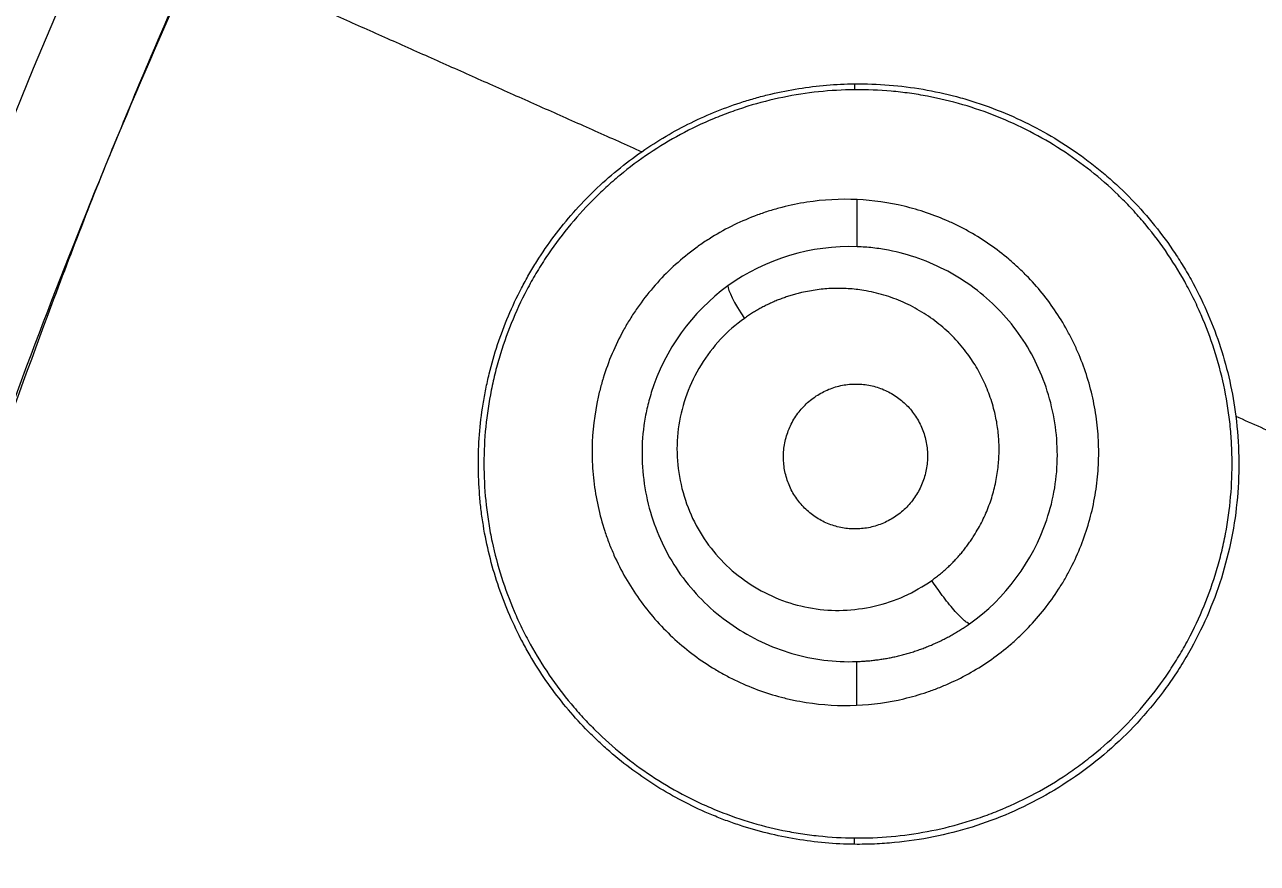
# Model space of a CAD drawing. Extents: x 541 to 1062, y 0 to 382.
# Drawn here: x 857.57 to 865.31, y 286.86 to 292.12 of the extents above; entities that cross this region are included whole.
import ezdxf

# ---------------------------------------------------------------- set-up
doc = ezdxf.new("R2010")
doc.units = 0
doc.header["$LTSCALE"] = 10
doc.header["$MEASUREMENT"] = 0
doc.header["$PDMODE"] = 3
doc.header["$PDSIZE"] = -10
doc.layers.get('0').update_dxf_attribs({"linetype": 'CONTINUOUS'})
doc.layers.get('DEFPOINTS').update_dxf_attribs({"linetype": 'CONTINUOUS'})
doc.layers.add('1', color=7, linetype='CONTINUOUS')
doc.styles.add('Daelim Dimension', font='')
doc.styles.get('Daelim Dimension').set_extended_font_data('NanumGothic')
doc.dimstyles.new('DEFAULT', dxfattribs={"dimscale": 2, "dimtxt": 2, "dimasz": 2, "dimexe": 0, "dimexo": 2, "dimgap": 1, "dimtad": 1, "dimdec": 1, "dimzin": 9, "dimdsep": 46, "dimtxsty": 'Daelim Dimension', "dimcen": 0.5, "dimclrd": 252, "dimclre": 252, "dimclrt": 3, "dimadec": 1, "dimazin": 0, "dimtfac": 1, "dimtdec": 1, "dimtix": 1, "dimtmove": 0, "dimatfit": 3, "dimfxl": 1, "dimtolj": 1, "dimtzin": 1, "dimlwd": 9, "dimlwe": 9, "dimarcsym": 0})

# ---------------------------------------------------------------- blocks, each defined once
blk = doc.blocks.new('*D10')
at = {"color": 5, "linetype": 'ByBlock', "lineweight": 9, "ltscale": 0.5, "transparency": 16777216}
for p, q in [((845.7003, 280.0728), (845.7003, 341.2206)), ((849.7003, 341.2206), (941.7003, 341.2206)), ((945.7003, 280.0745), (945.7003, 341.2206))]:
    blk.add_line(p, q, dxfattribs=at)
at = {"color": 5, "ltscale": 0.5, "transparency": 16777216}
for points in [[(849.7003, 341.8873), (849.7003, 340.5539), (845.7003, 341.2206)], [(941.7003, 341.8873), (941.7003, 340.5539), (945.7003, 341.2206)]]:
    blk.add_solid(points, dxfattribs=at)
at = {"layer": 'DEFPOINTS', "color": 0, "ltscale": 0.5, "transparency": 16777216}
for p in [(945.7003, 341.2206), (845.7003, 276.0728), (945.7003, 276.0745)]:
    blk.add_point(p, dxfattribs=at)
at = {"color": 7, "ltscale": 0.5, "transparency": 16777216, "insert": (895.7003, 346.2206), "char_height": 6, "attachment_point": 5, "style": 'Daelim Dimension'}
blk.add_mtext('\\A1;%%C100', dxfattribs=at)

msp = doc.modelspace()

# ---------------------------------------------------------------- linework, layer by layer
at = {"layer": '1', "color": 7, "linetype": 'Continuous', "lineweight": 13}
for p, q in [((862.7852, 291.7502), (862.7852, 291.7131)), ((862.8005, 290.7278), (862.8008, 291.0234)), ((862.7978, 288.123), (862.7975, 287.8491)), ((862.7852, 286.976), (862.7852, 287.016))]:
    msp.add_line(p, q, dxfattribs=at)
at = {"layer": '1', "color": 7, "linetype": 'Continuous', "lineweight": 18}
for radius, start, end in [(45.3527, 90, 267.62063), (41.2, 90, 267.35228), (41.78, 102.53337, 267.39118)]:
    msp.add_arc((895.7003, 276.0745), radius, start, end, dxfattribs=at)
at = {"layer": '1', "color": 7, "linetype": 'Continuous', "lineweight": 13}
msp.add_ellipse((862.1675, 290.2462), major_axis=(-0.1742, 0.2443), ratio=0.145295, start_param=0.177105, end_param=1.338738, dxfattribs=at)
at = {"layer": '1', "color": 7, "linetype": 'Continuous', "lineweight": 18}
for points, weights in [([(895.7003, 326.0745), (868.4388, 326.0745), (845.7003, 307.3351), (845.7003, 276.0745)], [1, 0.732970788325, 0.639202598139, 0.718695429443]), ([(895.7003, 321.9703), (847.6625, 321.9703), (829.2792, 277.5891), (863.2471, 243.6212)], [1, 0.588455621577, 0.588455621577, 1])]:
    msp.add_rational_spline(points, weights, degree=3, dxfattribs=at)
at = {"layer": '1', "color": 7, "linetype": 'Continuous', "lineweight": 13}
for points, knots in [([(853.3351, 276.0745), (853.3351, 278.8473), (853.6082, 281.62), (854.6901, 287.059), (855.4989, 289.7252), (857.6211, 294.8486), (858.9344, 297.3058), (862.0154, 301.9168), (863.7829, 304.0705), (867.7042, 307.9918), (869.858, 309.7593), (874.4689, 312.8403), (876.9261, 314.1537), (882.0496, 316.2759), (884.7157, 317.0846), (890.1548, 318.1665), (892.9275, 318.4396), (895.7003, 318.4396)], [0, 0, 0, 0, 0.125, 0.125, 0.25, 0.25, 0.375, 0.375, 0.5, 0.5, 0.625, 0.625, 0.75, 0.75, 0.875, 0.875, 1, 1, 1, 1]), ([(860.7354, 296.8373), (860.7885, 296.8068), (860.8944, 296.7458), (861.053, 296.6544), (861.2111, 296.5634), (861.3685, 296.4728), (861.5254, 296.3825), (861.6817, 296.2925), (861.8374, 296.2028), (861.9925, 296.1135), (862.147, 296.0245), (862.3009, 295.9359), (862.4543, 295.8476), (862.607, 295.7597), (862.7592, 295.6721), (862.9108, 295.5848), (863.0617, 295.4979), (863.2121, 295.4113), (863.3619, 295.3251), (863.5111, 295.2392), (863.6596, 295.1537), (863.8076, 295.0685), (863.955, 294.9837), (864.1018, 294.8992), (864.2479, 294.815), (864.3935, 294.7312), (864.5385, 294.6478), (864.6828, 294.5647), (864.8266, 294.4819), (864.9697, 294.3995), (865.1123, 294.3175), (865.2542, 294.2358), (865.3955, 294.1545), (865.5362, 294.0735), (865.6763, 293.9928), (865.8157, 293.9125), (865.9546, 293.8326), (866.0928, 293.7531), (866.2305, 293.6738), (866.3675, 293.595), (866.5039, 293.5165), (866.6396, 293.4383), (866.7748, 293.3605), (866.9093, 293.2831), (867.0432, 293.206), (867.1765, 293.1293), (867.3092, 293.053), (867.4412, 292.977), (867.5726, 292.9013), (867.7034, 292.826), (867.8336, 292.7511), (867.9631, 292.6766), (868.0921, 292.6024), (868.2203, 292.5286), (868.348, 292.4551), (868.475, 292.382), (868.6014, 292.3093), (868.7272, 292.2369), (868.8523, 292.1649), (868.9768, 292.0932), (869.1007, 292.0219), (869.2239, 291.951), (869.3465, 291.8805), (869.4685, 291.8103), (869.5898, 291.7405), (869.7105, 291.671), (869.8305, 291.602), (869.9499, 291.5333), (870.0687, 291.4649), (870.1869, 291.3969), (870.3044, 291.3293), (870.4212, 291.2621), (870.5374, 291.1953), (870.653, 291.1288), (870.768, 291.0626), (870.8823, 290.9969), (870.9583, 290.9532), (870.9961, 290.9314)], [0, 0, 0, 0, 0.015717, 0.031369, 0.046957, 0.06248, 0.077939, 0.093334, 0.108664, 0.12393, 0.139132, 0.154269, 0.169341, 0.184349, 0.199293, 0.214173, 0.228988, 0.243738, 0.258424, 0.273046, 0.287603, 0.302096, 0.316525, 0.330889, 0.345188, 0.359424, 0.373594, 0.387701, 0.401743, 0.41572, 0.429634, 0.443482, 0.457267, 0.470987, 0.484642, 0.498233, 0.51176, 0.525222, 0.53862, 0.551953, 0.565222, 0.578427, 0.591567, 0.604643, 0.617654, 0.630601, 0.643483, 0.656302, 0.669055, 0.681744, 0.694369, 0.70693, 0.719425, 0.731857, 0.744224, 0.756527, 0.768765, 0.780939, 0.793048, 0.805093, 0.817074, 0.82899, 0.840842, 0.852629, 0.864352, 0.87601, 0.887604, 0.899134, 0.910599, 0.921999, 0.933336, 0.944607, 0.955815, 0.966958, 0.978036, 0.98905, 1, 1, 1, 1]), ([(870.4442, 290.2263), (870.3975, 290.2545), (870.3039, 290.3108), (870.1637, 290.3954), (870.0236, 290.4801), (869.8836, 290.5647), (869.7437, 290.6494), (869.6038, 290.7341), (869.464, 290.8189), (869.3243, 290.9037), (869.1847, 290.9885), (869.0452, 291.0733), (868.9058, 291.1582), (868.7665, 291.2431), (868.6272, 291.3281), (868.4881, 291.413), (868.349, 291.498), (868.21, 291.5831), (868.0711, 291.6681), (867.8398, 291.8099), (867.5166, 292.0086), (867.1023, 292.2647), (866.6892, 292.5216), (866.2772, 292.779), (865.8665, 293.0372), (865.4338, 293.3105), (864.9887, 293.5936), (864.5407, 293.881), (864.1221, 294.152), (863.7325, 294.4065), (863.3717, 294.6445), (863.0914, 294.8316), (862.8814, 294.9728), (862.732, 295.0732), (862.5827, 295.1738), (862.45, 295.2632), (862.3342, 295.3416), (862.2352, 295.4092), (862.1365, 295.4772), (862.0382, 295.5456), (861.9401, 295.6143), (861.8414, 295.6841), (861.7427, 295.7545), (861.6446, 295.8254), (861.5487, 295.8956), (861.4549, 295.965), (861.3634, 296.0338), (861.274, 296.1018), (861.1868, 296.1691), (861.1017, 296.2358), (861.0188, 296.3016), (860.9381, 296.3668), (860.8595, 296.4313), (860.7831, 296.495), (860.7331, 296.5376), (860.7084, 296.5586)], [0, 0, 0, 0, 0.013887, 0.027775, 0.041663, 0.055551, 0.06944, 0.08333, 0.09722, 0.11111, 0.125001, 0.138892, 0.152783, 0.166676, 0.180568, 0.194461, 0.208354, 0.222248, 0.236142, 0.250037, 0.2917, 0.333359, 0.375014, 0.416665, 0.458312, 0.499955, 0.548661, 0.594545, 0.637608, 0.677848, 0.715265, 0.749859, 0.765493, 0.781127, 0.796762, 0.812397, 0.822825, 0.833252, 0.843679, 0.854105, 0.86453, 0.874956, 0.885689, 0.896236, 0.906596, 0.91677, 0.926758, 0.936559, 0.946176, 0.955607, 0.964854, 0.973916, 0.982794, 0.991488, 1, 1, 1, 1]), ([(858.6589, 292.5664), (858.7078, 292.5446), (858.8055, 292.5011), (858.9522, 292.4358), (859.0989, 292.3704), (859.2457, 292.3051), (859.3924, 292.2398), (859.5392, 292.1744), (859.686, 292.1091), (859.8328, 292.0437), (859.9796, 291.9783), (860.1264, 291.913), (860.2733, 291.8476), (860.4202, 291.7822), (860.567, 291.7168), (860.7139, 291.6514), (860.8608, 291.586), (861.0078, 291.5206), (861.1547, 291.4551), (861.3017, 291.3897), (861.3997, 291.3461), (861.4487, 291.3243)], [0, 0, 0, 0, 0.052824, 0.105626, 0.158407, 0.211167, 0.263905, 0.316622, 0.369317, 0.421991, 0.474644, 0.527276, 0.579886, 0.632474, 0.685042, 0.737588, 0.790113, 0.842616, 0.895099, 0.94756, 1, 1, 1, 1]), ([(863.5059, 288.36), (863.7314, 288.5188), (863.9028, 288.7524), (864.013, 289.0784), (864.0299, 289.1453), (864.0523, 289.281), (864.0578, 289.3496), (864.0578, 289.555), (864.0143, 289.8281), (863.8928, 290.0735), (863.7759, 290.2374), (863.7327, 290.2887), (863.6394, 290.3836), (863.4891, 290.5147), (863.2539, 290.6408), (863.0624, 290.6931), (862.965, 290.7118), (862.9322, 290.7167), (862.8665, 290.7241), (862.8335, 290.7265), (862.8005, 290.7276)], [0, 0, 0, 0, 0.25, 0.25, 0.3125, 0.3125, 0.375, 0.375, 0.5, 0.625, 0.625, 0.6875, 0.6875, 0.75, 0.875, 0.9375, 0.9375, 0.96875, 0.96875, 1, 1, 1, 1]), ([(861.9898, 290.4821), (861.7637, 290.3189), (861.5926, 290.0794), (861.4979, 289.778), (861.4888, 289.744), (861.4733, 289.6754), (861.467, 289.6408), (861.4525, 289.5362), (861.4414, 289.3257), (861.4938, 289.0492), (861.5782, 288.8598), (861.6439, 288.7391), (861.6815, 288.6816), (861.8073, 288.5198), (862.0097, 288.3317), (862.2595, 288.2129), (862.4565, 288.1551), (862.5238, 288.141), (862.66, 288.124), (862.7289, 288.121), (862.7978, 288.1234)], [0, 0, 0, 0, 0.25, 0.25, 0.28125, 0.28125, 0.3125, 0.3125, 0.375, 0.5, 0.5625, 0.5625, 0.625, 0.625, 0.75, 0.875, 0.875, 0.9375, 0.9375, 1, 1, 1, 1]), ([(865.1781, 289.6638), (865.2305, 289.6405), (865.3352, 289.5939), (865.4924, 289.5239), (865.6495, 289.4539), (865.8067, 289.3839), (865.9639, 289.314), (866.1211, 289.244), (866.2783, 289.174), (866.4355, 289.104), (866.5928, 289.034), (866.75, 288.9639), (866.9073, 288.8939), (867.0646, 288.8239), (867.2219, 288.7539), (867.3792, 288.6838), (867.5365, 288.6138), (867.6938, 288.5437), (867.8512, 288.4737), (868.0085, 288.4036), (868.1659, 288.3336), (868.3233, 288.2635), (868.4806, 288.1934), (868.638, 288.1234), (868.7954, 288.0533), (868.9528, 287.9832), (869.1102, 287.9131), (869.2677, 287.843), (869.4251, 287.7729), (869.5825, 287.7028), (869.74, 287.6327), (869.8974, 287.5627), (870.0548, 287.4926), (870.2123, 287.4224), (870.3698, 287.3523), (870.5272, 287.2822), (870.6322, 287.2355), (870.6847, 287.2121)], [0, 0, 0, 0, 0.028741, 0.057472, 0.086193, 0.114904, 0.143605, 0.172296, 0.200976, 0.229647, 0.258308, 0.286958, 0.315599, 0.34423, 0.37285, 0.401461, 0.430062, 0.458653, 0.487233, 0.515804, 0.544365, 0.572916, 0.601457, 0.629989, 0.65851, 0.687022, 0.715523, 0.744015, 0.772497, 0.800969, 0.829431, 0.857884, 0.886327, 0.91476, 0.943183, 0.971596, 1, 1, 1, 1]), ([(863.5059, 288.36), (863.502, 288.3611), (863.497, 288.3635), (863.4848, 288.3717), (863.4775, 288.3774), (863.4609, 288.3921), (863.4514, 288.4012), (863.4309, 288.4226), (863.4197, 288.4348), (863.3963, 288.4616), (863.3842, 288.4763), (863.3596, 288.5068), (863.3472, 288.5228), (863.3231, 288.5549), (863.3113, 288.5711), (863.289, 288.6026), (863.2785, 288.618), (863.2687, 288.6327)], [0, 0, 0, 0, 0.125, 0.125, 0.25, 0.25, 0.375, 0.375, 0.5, 0.5, 0.625, 0.625, 0.75, 0.75, 0.875, 0.875, 1, 1, 1, 1])]:
    msp.add_open_spline(points, degree=3, knots=knots, dxfattribs=at)
at = {"layer": '1', "color": 7, "linetype": 'Continuous', "lineweight": 18}
for points, knots in [([(870.7238, 290.5694), (870.6753, 290.5979), (870.5785, 290.655), (870.4334, 290.7407), (870.2883, 290.8264), (870.1432, 290.912), (869.9983, 290.9977), (869.8534, 291.0834), (869.7086, 291.169), (869.5639, 291.2547), (869.4192, 291.3404), (869.2746, 291.4261), (869.1301, 291.5117), (868.9856, 291.5974), (868.8413, 291.6831), (868.697, 291.7688), (868.5528, 291.8545), (868.4086, 291.9403), (868.2646, 292.026), (868.1206, 292.1117), (867.9767, 292.1975), (867.8329, 292.2833), (867.6892, 292.3691), (867.5456, 292.4549), (867.4021, 292.5407), (867.2586, 292.6265), (867.1153, 292.7124), (866.972, 292.7983), (866.8288, 292.8841), (866.6857, 292.9701), (866.5427, 293.056), (866.3998, 293.142), (866.257, 293.228), (866.1143, 293.314), (865.9717, 293.4), (865.8292, 293.4861), (865.6767, 293.5783), (865.5083, 293.6801), (865.3185, 293.7947), (865.1118, 293.9196), (864.8882, 294.0547), (864.6479, 294.2), (864.3909, 294.3557), (864.1174, 294.5219), (863.8275, 294.6985), (863.5213, 294.8859), (863.2639, 295.0441), (863.0572, 295.1718), (862.903, 295.2677), (862.7386, 295.3704), (862.5642, 295.4801), (862.3798, 295.5969), (862.1856, 295.721), (861.934, 295.8835), (861.65, 296.0697), (861.3586, 296.2649), (861.1305, 296.4208), (860.9647, 296.5361), (860.8599, 296.6099), (860.8103, 296.6451), (860.7955, 296.6556)], [0, 0, 0, 0, 0.01429, 0.028579, 0.042868, 0.057157, 0.071446, 0.085735, 0.100023, 0.114311, 0.128599, 0.142886, 0.157173, 0.17146, 0.185747, 0.200033, 0.214319, 0.228605, 0.24289, 0.257175, 0.27146, 0.285744, 0.300028, 0.314312, 0.328596, 0.342879, 0.357162, 0.371444, 0.385726, 0.400008, 0.414289, 0.42857, 0.442851, 0.457131, 0.471411, 0.48569, 0.499969, 0.517305, 0.536343, 0.557085, 0.57953, 0.603678, 0.62953, 0.657085, 0.686343, 0.717306, 0.749973, 0.764611, 0.780325, 0.797114, 0.814977, 0.83391, 0.853911, 0.874975, 0.91197, 0.942477, 0.966515, 0.984104, 0.995262, 1, 1, 1, 1]), ([(860.0961, 256.0973), (859.3309, 257.4823), (858.6468, 258.9115), (857.4498, 261.8384), (856.9368, 263.3362), (856.0887, 266.38), (855.7536, 267.926), (855.2653, 271.0452), (855.1122, 272.6183), (854.9898, 275.7704), (855.0205, 277.3493), (855.2649, 280.4915), (855.4786, 282.0548), (856.0859, 285.1446), (856.4794, 286.6711), (857.4405, 289.6667), (858.0082, 291.1358), (858.6589, 292.5664)], [0, 0, 0, 0, 0.125, 0.125, 0.25, 0.25, 0.375, 0.375, 0.5, 0.5, 0.625, 0.625, 0.75, 0.75, 0.875, 0.875, 1, 1, 1, 1]), ([(860.2367, 256.1755), (858.6928, 258.9373), (857.4735, 261.8947), (855.7672, 267.9223), (855.2651, 271.0115), (854.9898, 277.346), (855.2231, 280.4701), (856.1094, 285.084), (856.4956, 286.6127), (857.2106, 288.8804), (857.4694, 289.629), (857.8857, 290.7418), (858.0294, 291.1109), (858.3328, 291.8433), (858.4847, 292.2103), (858.6591, 292.5663)], [0, 0, 0, 0, 0.25, 0.25, 0.5, 0.5, 0.75, 0.75, 0.875, 0.875, 0.9375, 0.9375, 0.96875, 0.96875, 1, 1, 1, 1]), ([(862.7852, 291.7131), (862.7091, 291.7124), (862.558, 291.7037), (862.3346, 291.669), (862.1877, 291.6316), (862.0784, 291.5979), (862.0421, 291.5857), (861.9698, 291.5595), (861.934, 291.5456), (861.8281, 291.5012), (861.6904, 291.4354), (861.5596, 291.3565), (861.4324, 291.271), (861.3705, 291.2249), (861.2804, 291.1505), (861.2511, 291.125), (861.1939, 291.0728), (861.166, 291.046), (861.0844, 290.9638), (860.9813, 290.8491), (860.8896, 290.7243), (860.8252, 290.6268), (860.8044, 290.5936), (860.7644, 290.526), (860.7454, 290.4918), (860.691, 290.3883), (860.6257, 290.2475), (860.5747, 290.1011), (860.5418, 289.9892), (860.5317, 289.9515), (860.5135, 289.8755), (860.5052, 289.837), (860.4835, 289.7217), (860.4625, 289.5678), (860.4539, 289.3365), (860.4634, 289.1818), (860.4763, 289.0658), (860.4816, 289.0273), (860.4939, 288.951), (860.501, 288.9131), (860.525, 288.8005), (860.5642, 288.6526), (860.6175, 288.5092), (860.6553, 288.4211), (860.6631, 288.4036), (860.6791, 288.3686), (860.6873, 288.3512), (860.7126, 288.2994), (860.7302, 288.2655), (860.7853, 288.1654), (860.8648, 288.0364), (860.9559, 287.916), (861.0287, 287.829), (861.0537, 287.8005), (861.1051, 287.7447), (861.1317, 287.7173), (861.2127, 287.6375), (861.3251, 287.5372), (861.5061, 287.4043), (861.635, 287.3273), (861.7349, 287.2741), (861.7688, 287.2571), (861.837, 287.2249), (861.8714, 287.2096), (862.0447, 287.1377), (862.1874, 287.0939), (862.3711, 287.0562), (862.4081, 287.0496), (862.4826, 287.038), (862.5202, 287.0331), (862.6334, 287.021), (862.7092, 287.0166), (862.7852, 287.016)], [0, 0, 0, 0, 0.03125, 0.0625, 0.09375, 0.09375, 0.109375, 0.109375, 0.125, 0.125, 0.15625, 0.1875, 0.1875, 0.21875, 0.21875, 0.234375, 0.234375, 0.25, 0.25, 0.28125, 0.3125, 0.3125, 0.328125, 0.328125, 0.34375, 0.34375, 0.375, 0.40625, 0.40625, 0.421875, 0.421875, 0.4375, 0.4375, 0.46875, 0.5, 0.53125, 0.53125, 0.546875, 0.546875, 0.5625, 0.5625, 0.59375, 0.625, 0.625, 0.632813, 0.632813, 0.640625, 0.640625, 0.65625, 0.65625, 0.6875, 0.71875, 0.71875, 0.734375, 0.734375, 0.75, 0.75, 0.78125, 0.8125, 0.84375, 0.84375, 0.859375, 0.859375, 0.875, 0.875, 0.9375, 0.9375, 0.953125, 0.953125, 0.96875, 0.96875, 1, 1, 1, 1]), ([(861.4487, 291.3243), (861.5483, 291.3934), (861.6515, 291.4539), (861.8646, 291.5585), (861.9745, 291.6026), (862.1161, 291.6475), (862.1446, 291.656), (862.2021, 291.6719), (862.2309, 291.6793), (862.3175, 291.6998), (862.3755, 291.7112), (862.55, 291.7391), (862.6672, 291.749), (862.7852, 291.7502)], [0, 0, 0, 0, 0.25, 0.25, 0.5, 0.5, 0.5625, 0.5625, 0.625, 0.625, 0.75, 0.75, 1, 1, 1, 1]), ([(862.7852, 291.7502), (862.9308, 291.7517), (863.074, 291.74), (863.2851, 291.7036), (863.3549, 291.6884), (863.4587, 291.6607), (863.4932, 291.6507), (863.5618, 291.6291), (863.596, 291.6174), (863.7656, 291.5554), (863.8948, 291.4943), (864.0795, 291.3859), (864.1395, 291.347), (864.2271, 291.2844), (864.256, 291.2628), (864.3128, 291.2182), (864.3409, 291.1951), (864.4782, 291.0768), (864.5782, 290.9732), (864.7139, 290.8049), (864.7567, 290.7466), (864.8171, 290.6558), (864.8367, 290.625), (864.8745, 290.5621), (864.8928, 290.5301), (864.98, 290.3685), (865.0372, 290.2344), (865.1044, 290.026), (865.1237, 289.9553), (865.1558, 289.8115), (865.1687, 289.7383), (865.1781, 289.6638)], [0, 0, 0, 0, 0.125, 0.125, 0.1875, 0.1875, 0.21875, 0.21875, 0.25, 0.25, 0.375, 0.375, 0.4375, 0.4375, 0.46875, 0.46875, 0.5, 0.5, 0.625, 0.625, 0.6875, 0.6875, 0.71875, 0.71875, 0.75, 0.75, 0.875, 0.875, 0.9375, 0.9375, 1, 1, 1, 1]), ([(862.7852, 287.016), (862.8622, 287.0153), (863.0151, 287.0215), (863.2416, 287.0528), (863.3907, 287.0884), (863.5018, 287.1209), (863.5387, 287.1327), (863.6122, 287.1581), (863.6485, 287.1717), (863.7561, 287.2151), (863.8961, 287.2798), (864.0293, 287.358), (864.1266, 287.4218), (864.1586, 287.4439), (864.2217, 287.4899), (864.2529, 287.5138), (864.3447, 287.5881), (864.4613, 287.6926), (864.6191, 287.8652), (864.7129, 287.9908), (864.7679, 288.0727), (864.7787, 288.0893), (864.7999, 288.1228), (864.8104, 288.1397), (864.8409, 288.1906), (864.8603, 288.225), (864.9159, 288.3292), (864.9826, 288.4712), (865.0349, 288.6192), (865.0686, 288.7324), (865.0789, 288.7705), (865.093, 288.8283), (865.0974, 288.8476), (865.1058, 288.8864), (865.1255, 288.9833), (865.1497, 289.1581), (865.1557, 289.3142), (865.1543, 289.4315), (865.1521, 289.4902), (865.1477, 289.549), (865.1443, 289.5882), (865.1424, 289.6078), (865.1314, 289.7055), (865.1187, 289.7825), (865.0861, 289.9342), (865.0461, 290.0837), (864.9915, 290.2287), (864.9528, 290.3179), (864.9448, 290.3357), (864.9284, 290.371), (864.9032, 290.4235), (864.8763, 290.4747), (864.8201, 290.5755), (864.7391, 290.7054), (864.6459, 290.8266), (864.5714, 290.9143), (864.5458, 290.9429), (864.4931, 290.9992), (864.4662, 291.0265), (864.3837, 291.1062), (864.2694, 291.2064), (864.1464, 291.2948), (864.019, 291.3772), (863.9532, 291.4155), (863.8171, 291.4859), (863.6788, 291.549), (863.4645, 291.6228), (863.3173, 291.6582), (863.2051, 291.6794), (863.1674, 291.6855), (863.0915, 291.6961), (863.0534, 291.7004), (862.9389, 291.7107), (862.8622, 291.7138), (862.7852, 291.7131)], [0, 0, 0, 0, 0.03125, 0.0625, 0.09375, 0.09375, 0.109375, 0.109375, 0.125, 0.125, 0.15625, 0.1875, 0.1875, 0.203125, 0.203125, 0.21875, 0.21875, 0.25, 0.28125, 0.3125, 0.3125, 0.320312, 0.320312, 0.328125, 0.328125, 0.34375, 0.34375, 0.375, 0.40625, 0.40625, 0.421875, 0.421875, 0.429687, 0.429687, 0.4375, 0.46875, 0.5, 0.5, 0.515625, 0.523438, 0.523438, 0.53125, 0.53125, 0.5625, 0.5625, 0.59375, 0.625, 0.625, 0.632813, 0.632813, 0.640625, 0.65625, 0.65625, 0.6875, 0.71875, 0.71875, 0.734375, 0.734375, 0.75, 0.75, 0.78125, 0.8125, 0.8125, 0.84375, 0.84375, 0.875, 0.90625, 0.9375, 0.9375, 0.953125, 0.953125, 0.96875, 0.96875, 1, 1, 1, 1]), ([(862.7852, 286.976), (862.6609, 286.9773), (862.5385, 286.9882), (862.2976, 287.0283), (862.179, 287.0575), (862.0332, 287.1055), (862.0042, 287.1157), (861.9463, 287.1373), (861.9176, 287.1487), (861.8325, 287.1843), (861.777, 287.21), (861.6139, 287.2935), (861.5098, 287.3571), (861.3609, 287.4649), (861.3124, 287.5029), (861.2416, 287.563), (861.2183, 287.5836), (861.1727, 287.6254), (861.1504, 287.6467), (861.0409, 287.7553), (860.9606, 287.8484), (860.8508, 287.9975), (860.8161, 288.0487), (860.7667, 288.128), (860.7507, 288.1549), (860.7197, 288.2094), (860.7046, 288.2371), (860.6323, 288.3766), (860.5838, 288.4918), (860.5049, 288.7292), (860.4746, 288.8514), (860.4488, 289.0089), (860.4442, 289.0407), (860.4365, 289.1041), (860.4267, 289.1992), (860.4227, 289.2944), (860.4223, 289.4848), (860.4321, 289.6118), (860.4574, 289.7707), (860.4632, 289.8025), (860.4759, 289.866), (860.497, 289.9606), (860.5236, 290.0531), (860.584, 290.2353), (860.6338, 290.3533), (860.7084, 290.4962), (860.7239, 290.5245), (860.7562, 290.5807), (860.7729, 290.6084), (860.8244, 290.6902), (860.8608, 290.743), (860.9756, 290.8963), (861.0599, 290.9919), (861.198, 291.1252), (861.2461, 291.168), (861.3451, 291.2493), (861.3962, 291.2878), (861.4487, 291.3243)], [0, 0, 0, 0, 0.0625, 0.0625, 0.125, 0.125, 0.140625, 0.140625, 0.15625, 0.15625, 0.1875, 0.1875, 0.25, 0.25, 0.28125, 0.28125, 0.296875, 0.296875, 0.3125, 0.3125, 0.375, 0.375, 0.40625, 0.40625, 0.421875, 0.421875, 0.4375, 0.4375, 0.5, 0.5, 0.5625, 0.5625, 0.578125, 0.578125, 0.59375, 0.625, 0.625, 0.6875, 0.6875, 0.703125, 0.703125, 0.71875, 0.75, 0.75, 0.8125, 0.8125, 0.828125, 0.828125, 0.84375, 0.84375, 0.875, 0.875, 0.9375, 0.9375, 0.96875, 0.96875, 1, 1, 1, 1]), ([(862.8008, 291.0234), (862.6944, 291.0284), (862.5891, 291.0228), (862.4325, 290.9988), (862.3806, 290.9882), (862.303, 290.9682), (862.2772, 290.9609), (862.2259, 290.9449), (862.2005, 290.9362), (862.0751, 290.89), (861.9792, 290.8433), (861.8651, 290.7725), (861.8426, 290.7578), (861.7981, 290.727), (861.7761, 290.7109), (861.7115, 290.661), (861.6704, 290.6258), (861.553, 290.5144), (861.4825, 290.4324), (861.4044, 290.3198), (861.3892, 290.2968), (861.3604, 290.2503), (861.3467, 290.2267), (861.3073, 290.1552), (861.2599, 290.0575), (861.2226, 289.9552), (861.1986, 289.8768), (861.1912, 289.8503), (861.1778, 289.797), (861.1719, 289.7703), (861.1456, 289.6365), (861.1358, 289.5287), (861.1373, 289.3929), (861.1383, 289.3657), (861.1417, 289.3112), (861.1441, 289.284), (861.1534, 289.2032), (861.1712, 289.097), (861.1994, 288.9935), (861.2245, 288.917), (861.2335, 288.8917), (861.2529, 288.8414), (861.2633, 288.8164), (861.318, 288.6936), (861.3708, 288.6015), (861.4631, 288.4721), (861.4961, 288.4304), (861.5665, 288.35), (861.6034, 288.312), (861.7189, 288.2042), (861.8023, 288.1405), (861.9146, 288.0711), (861.9375, 288.0578), (861.9839, 288.0322), (862.0073, 288.0201), (862.0783, 287.9855), (862.1746, 287.9443), (862.2745, 287.9128), (862.3506, 287.8929), (862.3762, 287.8869), (862.4279, 287.876), (862.454, 287.8712), (862.5851, 287.8505), (862.6908, 287.8445), (862.7975, 287.8491)], [0, 0, 0, 0, 0.0625, 0.0625, 0.09375, 0.09375, 0.109375, 0.109375, 0.125, 0.125, 0.1875, 0.1875, 0.203125, 0.203125, 0.21875, 0.21875, 0.25, 0.25, 0.3125, 0.3125, 0.328125, 0.328125, 0.34375, 0.34375, 0.375, 0.40625, 0.40625, 0.421875, 0.421875, 0.4375, 0.4375, 0.5, 0.5, 0.515625, 0.515625, 0.53125, 0.53125, 0.5625, 0.59375, 0.59375, 0.609375, 0.609375, 0.625, 0.625, 0.6875, 0.6875, 0.71875, 0.71875, 0.75, 0.75, 0.8125, 0.8125, 0.828125, 0.828125, 0.84375, 0.84375, 0.875, 0.90625, 0.90625, 0.921875, 0.921875, 0.9375, 0.9375, 1, 1, 1, 1]), ([(862.7975, 287.8491), (862.8981, 287.8534), (862.997, 287.8672), (863.1429, 287.9017), (863.1911, 287.9155), (863.2628, 287.9397), (863.2866, 287.9484), (863.3339, 287.967), (863.3574, 287.9769), (863.473, 288.0289), (863.5608, 288.0788), (863.6851, 288.1663), (863.7254, 288.1976), (863.7838, 288.2478), (863.803, 288.2651), (863.8403, 288.3005), (863.8585, 288.3185), (863.947, 288.4109), (864.0102, 288.491), (864.0797, 288.5991), (864.0931, 288.6211), (864.1189, 288.666), (864.1313, 288.6889), (864.1667, 288.7579), (864.1878, 288.8048), (864.2443, 288.9478), (864.2726, 289.0465), (864.296, 289.1739), (864.3001, 289.1995), (864.3069, 289.2506), (864.3097, 289.2761), (864.3161, 289.3527), (864.3197, 289.4547), (864.3136, 289.5566), (864.3052, 289.633), (864.3018, 289.6585), (864.2938, 289.7092), (864.2891, 289.7344), (864.2631, 289.8591), (864.2331, 289.9555), (864.1843, 290.072), (864.174, 290.095), (864.1522, 290.1408), (864.1407, 290.1635), (864.1048, 290.2305), (864.0789, 290.2736), (863.9957, 290.3986), (863.9329, 290.4761), (863.8452, 290.5655), (863.8271, 290.5831), (863.7904, 290.6172), (863.7342, 290.6669), (863.6359, 290.7422), (863.5521, 290.7949), (863.4874, 290.8314), (863.4655, 290.8431), (863.421, 290.8656), (863.3985, 290.8763), (863.2844, 290.9273), (863.1908, 290.9589), (862.9992, 291.0046), (862.9012, 291.0187), (862.8008, 291.0234)], [0, 0, 0, 0, 0.0625, 0.0625, 0.09375, 0.09375, 0.109375, 0.109375, 0.125, 0.125, 0.1875, 0.1875, 0.21875, 0.21875, 0.234375, 0.234375, 0.25, 0.25, 0.3125, 0.3125, 0.328125, 0.328125, 0.34375, 0.34375, 0.375, 0.375, 0.4375, 0.4375, 0.453125, 0.453125, 0.46875, 0.46875, 0.5, 0.53125, 0.53125, 0.546875, 0.546875, 0.5625, 0.5625, 0.625, 0.625, 0.640625, 0.640625, 0.65625, 0.65625, 0.6875, 0.6875, 0.75, 0.75, 0.765625, 0.765625, 0.78125, 0.8125, 0.84375, 0.84375, 0.859375, 0.859375, 0.875, 0.875, 0.9375, 0.9375, 1, 1, 1, 1]), ([(863.2687, 288.6327), (863.2729, 288.6357), (863.2813, 288.6417), (863.2937, 288.651), (863.306, 288.6604), (863.318, 288.6699), (863.33, 288.6797), (863.3417, 288.6896), (863.3533, 288.6998), (863.3647, 288.7101), (863.376, 288.7205), (863.387, 288.7312), (863.398, 288.742), (863.4087, 288.753), (863.4193, 288.7642), (863.4297, 288.7755), (863.44, 288.7871), (863.4501, 288.7988), (863.46, 288.8106), (863.4697, 288.8227), (863.4793, 288.8349), (863.4888, 288.8474), (863.498, 288.8599), (863.5071, 288.8727), (863.516, 288.8857), (863.5248, 288.8988), (863.5334, 288.9121), (863.5577, 288.951), (863.5941, 289.0172), (863.6348, 289.114), (863.665, 289.2143), (863.6839, 289.3148), (863.6928, 289.414), (863.6922, 289.5104), (863.6823, 289.6056), (863.6655, 289.6869), (863.6464, 289.7544), (863.6279, 289.8085), (863.6066, 289.861), (863.5826, 289.912), (863.5559, 289.9614), (863.5264, 290.0093), (863.4802, 290.0758), (863.4121, 290.1569), (863.3155, 290.245), (863.2081, 290.32), (863.0923, 290.3813), (862.9699, 290.4267), (862.8534, 290.4534), (862.7454, 290.4657), (862.6475, 290.4671), (862.5495, 290.4588), (862.4745, 290.4451), (862.4223, 290.4322), (862.3926, 290.4239), (862.3633, 290.4148), (862.3344, 290.4049), (862.3059, 290.3941), (862.2779, 290.3825), (862.2502, 290.3701), (862.223, 290.3568), (862.1961, 290.3427), (862.1697, 290.3277), (862.1436, 290.3119), (862.118, 290.2953), (862.1013, 290.2836), (862.0929, 290.2777)], [0, 0, 0, 0, 0.004844, 0.009676, 0.014498, 0.019311, 0.024115, 0.028913, 0.033705, 0.038493, 0.043278, 0.04806, 0.052843, 0.057626, 0.06241, 0.067198, 0.071991, 0.076788, 0.081593, 0.086406, 0.091228, 0.096061, 0.100905, 0.105763, 0.110634, 0.115521, 0.120424, 0.125345, 0.158126, 0.190427, 0.222628, 0.255114, 0.285342, 0.315167, 0.344883, 0.374786, 0.392899, 0.410838, 0.428657, 0.446408, 0.464147, 0.481928, 0.499805, 0.541215, 0.582635, 0.624735, 0.666756, 0.708276, 0.749949, 0.781302, 0.812421, 0.843594, 0.875103, 0.884925, 0.894678, 0.904373, 0.914017, 0.923619, 0.933188, 0.942733, 0.952263, 0.961786, 0.971313, 0.980851, 0.990411, 1, 1, 1, 1]), ([(862.0929, 290.2777), (861.9837, 290.1998), (861.8934, 290.1029), (861.7481, 289.8674), (861.7014, 289.741), (861.6711, 289.5422), (861.6677, 289.4759), (861.6743, 289.343), (861.6846, 289.2753), (861.7342, 289.0786), (861.7908, 288.9589), (861.9462, 288.7493), (862.0425, 288.662), (862.2698, 288.5238), (862.3901, 288.479), (862.6489, 288.4369), (862.7767, 288.4409), (863.0397, 288.5013), (863.1599, 288.5551), (863.2687, 288.6327)], [0, 0, 0, 0, 0.125, 0.125, 0.25, 0.25, 0.3125, 0.3125, 0.375, 0.375, 0.5, 0.5, 0.625, 0.625, 0.75, 0.75, 0.875, 0.875, 1, 1, 1, 1]), ([(862.3382, 289.4058), (862.338, 289.4363), (862.3409, 289.4664), (862.3496, 289.5109), (862.3532, 289.5256), (862.362, 289.5549), (862.3672, 289.5693), (862.3846, 289.6115), (862.3989, 289.6381), (862.4242, 289.676), (862.4334, 289.6884), (862.4527, 289.7118), (862.4731, 289.7341), (862.4954, 289.7542), (862.5188, 289.7732), (862.531, 289.7822), (862.5688, 289.8073), (862.5953, 289.8211), (862.6366, 289.838), (862.6506, 289.8429), (862.6793, 289.8514), (862.6939, 289.8549), (862.7375, 289.8633), (862.7668, 289.8659), (862.811, 289.8656), (862.8259, 289.8648), (862.8552, 289.8617), (862.8697, 289.8594), (862.9127, 289.8505), (862.9406, 289.8418), (862.9814, 289.8245), (862.9947, 289.8181), (863.0204, 289.8041), (863.0453, 289.7889), (863.0687, 289.7712), (863.0913, 289.7524), (863.1023, 289.7423), (863.1334, 289.7106), (863.1519, 289.6877), (863.1762, 289.6507), (863.1838, 289.6379), (863.1976, 289.6113), (863.2039, 289.5977), (863.2207, 289.5562), (863.229, 289.5276), (863.2374, 289.4833), (863.2395, 289.4682), (863.2421, 289.4379), (863.2426, 289.4227), (863.2424, 289.4074)], [0, 0, 0, 0, 0.0625, 0.0625, 0.09375, 0.09375, 0.125, 0.125, 0.1875, 0.1875, 0.21875, 0.21875, 0.25, 0.28125, 0.28125, 0.3125, 0.3125, 0.375, 0.375, 0.40625, 0.40625, 0.4375, 0.4375, 0.5, 0.5, 0.53125, 0.53125, 0.5625, 0.5625, 0.625, 0.625, 0.65625, 0.65625, 0.6875, 0.71875, 0.71875, 0.75, 0.75, 0.8125, 0.8125, 0.84375, 0.84375, 0.875, 0.875, 0.9375, 0.9375, 0.96875, 0.96875, 1, 1, 1, 1]), ([(865.1781, 289.6638), (865.1889, 289.5787), (865.2012, 289.4084), (865.1954, 289.2382), (865.1804, 289.0681), (865.1683, 288.983), (865.1345, 288.8129), (865.1131, 288.7295), (865.0617, 288.5659), (865.0317, 288.4858), (864.963, 288.3287), (864.9244, 288.2517), (864.8597, 288.1388), (864.8372, 288.1019), (864.7904, 288.0297), (864.7662, 287.9943), (864.6908, 287.8905), (864.637, 287.8243), (864.5225, 287.6979), (864.4619, 287.6377), (864.3335, 287.5233), (864.2669, 287.4702), (864.1292, 287.3718), (863.9871, 287.2812), (863.8361, 287.206), (863.6807, 287.1387), (863.6019, 287.1096), (863.4428, 287.0598), (863.282, 287.0186), (863.1178, 286.9944), (862.9933, 286.9826), (862.9517, 286.9797), (862.8685, 286.9762), (862.8268, 286.9756), (862.7852, 286.976)], [0, 0, 0, 0, 0.0625, 0.125, 0.125, 0.1875, 0.1875, 0.25, 0.25, 0.3125, 0.3125, 0.375, 0.375, 0.40625, 0.40625, 0.4375, 0.4375, 0.5, 0.5, 0.5625, 0.5625, 0.625, 0.625, 0.6875, 0.75, 0.75, 0.8125, 0.8125, 0.875, 0.9375, 0.9375, 0.96875, 0.96875, 1, 1, 1, 1]), ([(863.2424, 289.4074), (863.242, 289.3772), (863.2387, 289.3475), (863.2294, 289.3037), (863.2256, 289.2892), (863.2164, 289.2604), (863.2111, 289.2462), (863.1933, 289.2047), (863.1789, 289.1786), (863.1534, 289.1414), (863.1442, 289.1294), (863.1249, 289.1064), (863.1147, 289.0954), (863.0827, 289.0643), (863.0595, 289.0457), (863.0093, 289.013), (862.9831, 288.9994), (862.9422, 288.983), (862.9283, 288.9781), (862.9, 288.9699), (862.8856, 288.9664), (862.8424, 288.9582), (862.8134, 288.9557), (862.7697, 288.956), (862.7551, 288.9568), (862.726, 288.9599), (862.7117, 288.9621), (862.6692, 288.9708), (862.6416, 288.9793), (862.6013, 288.9961), (862.588, 289.0025), (862.5625, 289.0162), (862.5377, 289.0311), (862.5145, 289.0484), (862.4921, 289.0668), (862.4812, 289.0766), (862.45, 289.1077), (862.4316, 289.1302), (862.4072, 289.1665), (862.3996, 289.179), (862.3856, 289.205), (862.3792, 289.2184), (862.362, 289.2593), (862.3534, 289.2875), (862.3445, 289.331), (862.3422, 289.3457), (862.3391, 289.3756), (862.3382, 289.3907), (862.3382, 289.4058)], [0, 0, 0, 0, 0.0625, 0.0625, 0.09375, 0.09375, 0.125, 0.125, 0.1875, 0.1875, 0.21875, 0.21875, 0.25, 0.25, 0.3125, 0.3125, 0.375, 0.375, 0.40625, 0.40625, 0.4375, 0.4375, 0.5, 0.5, 0.53125, 0.53125, 0.5625, 0.5625, 0.625, 0.625, 0.65625, 0.65625, 0.6875, 0.71875, 0.71875, 0.75, 0.75, 0.8125, 0.8125, 0.84375, 0.84375, 0.875, 0.875, 0.9375, 0.9375, 0.96875, 0.96875, 1, 1, 1, 1]), ([(867.0731, 282.5943), (866.9939, 282.595), (866.9155, 282.5995), (866.7601, 282.6159), (866.6061, 282.6397), (866.4548, 282.6781), (866.3425, 282.7124), (866.3052, 282.7248), (866.2496, 282.7448), (866.2311, 282.7517), (866.1943, 282.7659), (866.103, 282.8025), (865.9439, 282.8776), (865.7428, 282.9973), (865.6162, 283.0901), (865.5241, 283.1648), (865.4938, 283.1906), (865.4348, 283.2434), (865.406, 283.2704), (865.3219, 283.3533), (865.2154, 283.469), (865.1203, 283.5946), (865.0533, 283.6926), (865.0209, 283.7425), (864.9902, 283.794), (864.9701, 283.8286), (864.9602, 283.8461), (864.912, 283.9339), (864.8424, 284.0773), (864.7595, 284.3008), (864.7187, 284.4555), (864.6979, 284.554), (864.694, 284.5738), (864.6866, 284.6136), (864.6832, 284.6336), (864.6736, 284.6936), (864.6682, 284.7337), (864.6551, 284.8538), (864.6455, 285.0142), (864.6518, 285.1748), (864.6625, 285.2954), (864.6693, 285.3557), (864.6785, 285.416), (864.6851, 285.4563), (864.6887, 285.4764), (864.7077, 285.5764), (864.7459, 285.7337), (864.8257, 285.9617), (864.894, 286.1084), (864.9415, 286.1984), (864.9513, 286.2164), (864.9712, 286.2519), (865.0016, 286.3047), (865.0338, 286.356), (865.1006, 286.4568), (865.1958, 286.5861), (865.3032, 286.7055), (865.3742, 286.777), (865.3886, 286.7911), (865.4178, 286.8191), (865.4326, 286.8329), (865.4774, 286.8737), (865.5079, 286.9001), (865.6007, 286.9766), (865.7286, 287.0719), (865.8646, 287.154), (865.9697, 287.2106), (866.0052, 287.2287), (866.0773, 287.2631), (866.1139, 287.2795), (866.2243, 287.3256), (866.3732, 287.3795), (866.6016, 287.438), (866.7573, 287.4623), (866.8753, 287.4748), (866.9149, 287.4781), (866.9939, 287.4826), (867.0335, 287.4839), (867.0731, 287.4843)], [0, 0, 0, 0, 0.03125, 0.03125, 0.0625, 0.09375, 0.09375, 0.109375, 0.109375, 0.117188, 0.117188, 0.125, 0.15625, 0.1875, 0.21875, 0.21875, 0.234375, 0.234375, 0.25, 0.25, 0.28125, 0.3125, 0.3125, 0.328125, 0.335938, 0.335938, 0.34375, 0.34375, 0.375, 0.40625, 0.4375, 0.4375, 0.445312, 0.445312, 0.453125, 0.453125, 0.46875, 0.46875, 0.5, 0.53125, 0.53125, 0.546875, 0.554687, 0.554687, 0.5625, 0.5625, 0.59375, 0.625, 0.65625, 0.65625, 0.664062, 0.664062, 0.671875, 0.6875, 0.6875, 0.71875, 0.75, 0.75, 0.757812, 0.757812, 0.765625, 0.765625, 0.78125, 0.78125, 0.8125, 0.84375, 0.84375, 0.859375, 0.859375, 0.875, 0.875, 0.90625, 0.9375, 0.96875, 0.96875, 0.984375, 0.984375, 1, 1, 1, 1]), ([(867.0731, 287.4394), (866.9951, 287.4388), (866.8402, 287.43), (866.6115, 287.3948), (866.4613, 287.3566), (866.3496, 287.3223), (866.3125, 287.3099), (866.2386, 287.2832), (866.2021, 287.2689), (866.094, 287.2237), (865.9535, 287.1568), (865.8201, 287.0765), (865.6904, 286.9895), (865.6273, 286.9427), (865.5356, 286.8671), (865.5057, 286.8412), (865.4474, 286.7882), (865.4189, 286.761), (865.3358, 286.6775), (865.2308, 286.5612), (865.1372, 286.4346), (865.0714, 286.3357), (865.0502, 286.302), (865.0094, 286.2335), (864.9899, 286.1988), (864.9343, 286.0938), (864.8673, 285.9509), (864.8148, 285.8022), (864.7809, 285.6886), (864.7653, 285.6313), (864.7518, 285.5731), (864.7433, 285.5341), (864.7392, 285.5145), (864.7203, 285.4167), (864.6981, 285.26), (864.6881, 285.0242), (864.6969, 284.8666), (864.7073, 284.7679), (864.7096, 284.7481), (864.7148, 284.7088), (864.7232, 284.6499), (864.7338, 284.5917), (864.7577, 284.4763), (864.797, 284.3247), (864.8507, 284.1778), (864.8966, 284.0694), (864.9128, 284.0336), (864.947, 283.9625), (864.965, 283.9275), (865.0211, 283.8244), (865.1021, 283.6914), (865.1952, 283.5675), (865.2695, 283.4779), (865.3078, 283.434), (865.3478, 283.3913), (865.3749, 283.3631), (865.3886, 283.3492), (865.458, 283.2804), (865.5734, 283.1768), (865.7593, 283.0397), (865.8916, 282.9604), (865.977, 282.9148), (865.9942, 282.9058), (866.0289, 282.8883), (866.0464, 282.8798), (866.0991, 282.8548), (866.1345, 282.8391), (866.2415, 282.7946), (866.3862, 282.7425), (866.535, 282.7045), (866.6859, 282.6736), (866.7624, 282.6617), (866.9173, 282.6454), (866.9951, 282.641), (867.0731, 282.6404)], [0, 0, 0, 0, 0.03125, 0.0625, 0.09375, 0.09375, 0.109375, 0.109375, 0.125, 0.125, 0.15625, 0.1875, 0.1875, 0.21875, 0.21875, 0.234375, 0.234375, 0.25, 0.25, 0.28125, 0.3125, 0.3125, 0.328125, 0.328125, 0.34375, 0.34375, 0.375, 0.40625, 0.40625, 0.421875, 0.429688, 0.429688, 0.4375, 0.4375, 0.46875, 0.5, 0.53125, 0.53125, 0.539063, 0.539063, 0.546875, 0.5625, 0.5625, 0.59375, 0.625, 0.625, 0.640625, 0.640625, 0.65625, 0.65625, 0.6875, 0.71875, 0.71875, 0.734375, 0.742187, 0.742187, 0.75, 0.75, 0.78125, 0.8125, 0.84375, 0.84375, 0.851562, 0.851562, 0.859375, 0.859375, 0.875, 0.875, 0.90625, 0.9375, 0.9375, 0.96875, 0.96875, 1, 1, 1, 1])]:
    msp.add_open_spline(points, degree=3, knots=knots, dxfattribs=at)
at = {"layer": '1', "color": 7, "linetype": 'Continuous', "lineweight": 13}
msp.add_open_spline([(862.8005, 290.7276), (862.5145, 290.7375), (862.2261, 290.6527), (861.9898, 290.4821)], degree=3, dxfattribs=at)
msp.add_rational_spline([(862.7978, 288.1234), (863.0464, 288.1321), (863.295, 288.2114), (863.5059, 288.36)], [0.999999642912, 0.999999621613, 0.999999601741, 0.99999958743], degree=3, dxfattribs=at)

# ---------------------------------------------------------------- dimensions: what is measured, and where the dimension line sits
at = {"ltscale": 0.5}
dim = msp.add_linear_dim(base=(945.7003, 341.2206), p1=(845.7003, 276.0728), p2=(945.7003, 276.0745), text='%%C<>', dimstyle='DEFAULT', override={"dimtxt": 3, "dimclrd": 5, "dimclre": 5, "dimclrt": 7, "dimfxl": 1.25, "dimarcsym": 1}, dxfattribs=at)
dim.commit()
dim.dimension.update_dxf_attribs({"geometry": '*D10', "text_midpoint": (895.7003, 346.2206)})

doc.saveas('drawing.dxf')
